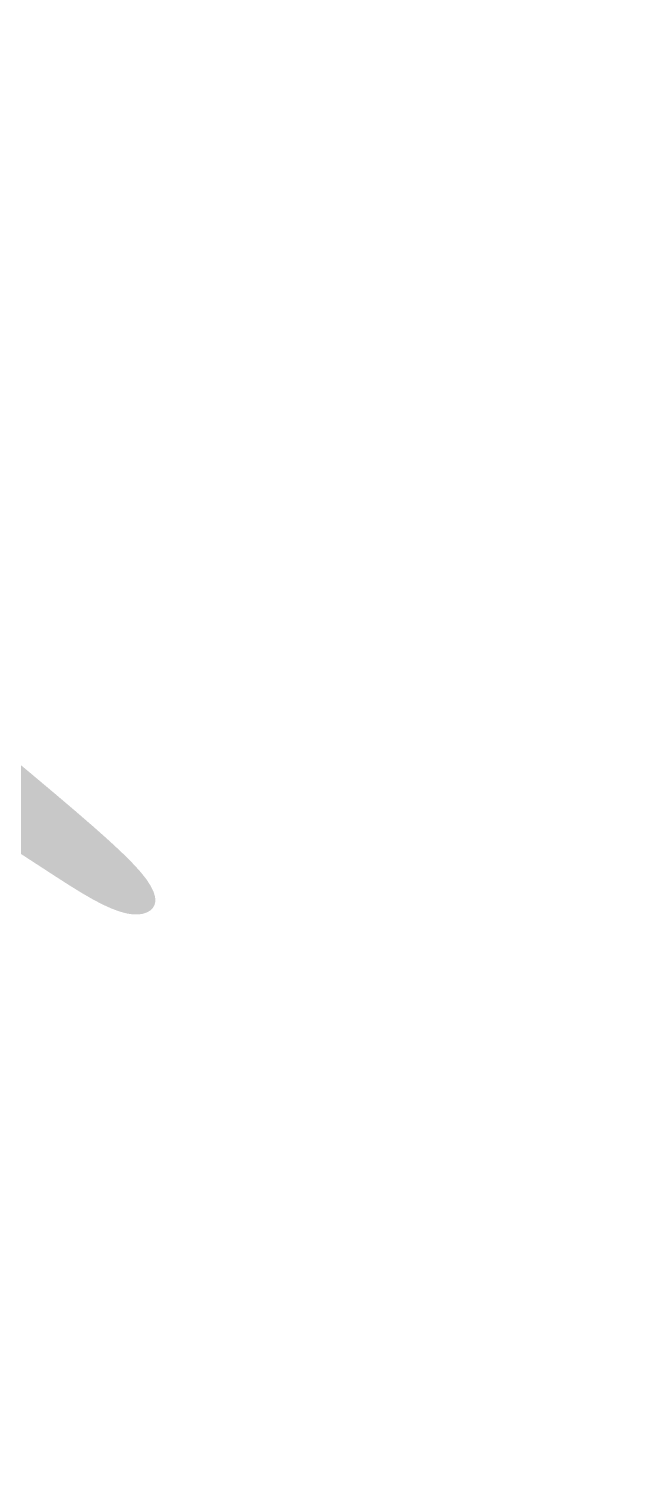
# Model space of a CAD drawing. Header units: millimetres. Extents: x -754 to 578, y -31 to 612.
# Drawn here: x -156.94 to -150.76, y 207.29 to 222.17 of the extents above; entities that cross this region are included whole.
import ezdxf

# ---------------------------------------------------------------- set-up
doc = ezdxf.new("R2010")
doc.units = ezdxf.units.MM
doc.layers.add('Images', color=7, linetype='Continuous')
doc.layers.add('magpiefill', color=3, linetype='Continuous')
picture_1 = doc.add_image_def('image11.jpg', size_in_pixel=(523, 700))

msp = doc.modelspace()

# ---------------------------------------------------------------- hatches: boundary and pattern name
at = {"layer": 'magpiefill'}
h = msp.add_hatch(color=253, dxfattribs=at)
h.dxf.hatch_style = 1
h.paths.add_polyline_path([(-158.1451418932653, 215.5734863353377), (-158.4909214250334, 215.8678822003701), (-158.8403918099103, 216.1695159581099), (-159.1877131004561, 216.474605213621), (-159.3803776500811, 216.6476418251584), (-159.3690035384372, 216.4555004635045), (-159.4137153772956, 216.3487943152483), (-159.5062339165949, 216.3151048773418), (-159.6382799062734, 216.342013646737), (-159.8015740962698, 216.417102120386), (-159.9878372365226, 216.5279517952411), (-160.1887900769704, 216.6621441682539), (-160.3961533675516, 216.8072607363769), (-160.6028953616313, 216.9532173591373), (-160.8069743262806, 217.0992673463655), (-161.0075960319971, 217.2469983704667), (-161.2039662492783, 217.3979981038468), (-161.3952907486219, 217.5538542189115), (-161.5807753005254, 217.7161543880663), (-161.7596256754865, 217.8864862837169), (-161.9310476440027, 218.0664375782688), (-162.094503933945, 218.256930524108), (-162.2504851026776, 218.4562256935407), (-162.3997386649385, 218.6619182388541), (-162.5430121354651, 218.8716033123345), (-162.6810530289953, 219.0828760662687), (-162.8146088602667, 219.2933316529435), (-162.9444271440171, 219.5005652246457), (-163.0712553949842, 219.7021719336621), (-163.1926337433297, 219.8938200296088), (-163.2932727809125, 220.0634701514232), (-163.3546757150153, 220.1971560353713), (-163.3583457529211, 220.28091141772), (-163.2857861019125, 220.3007700347359), (-163.1184999692723, 220.2427656226856), (-162.8379905622837, 220.0929319178357), (-162.4257610882295, 219.8373026564529), (-162.5122769174958, 219.9404804491405), (-162.8062908611932, 220.2920662357377), (-163.1009463713096, 220.6413469106459), (-163.3955229188605, 220.9834448369547), (-163.6892999748611, 221.3134823777534), (-163.9815570103273, 221.6265818961323), (-164.2715734962745, 221.917865755181), (-164.3215936480898, 221.8178755712616), (-164.0983988662447, 221.5390208414993), (-163.9868002424876, 221.2601661117369), (-164.2656243056537, 221.0212947967376), (-164.1079114226962, 220.7913830880393), (-163.9401349559635, 220.5447684902017), (-163.7647203485475, 220.2847176909981), (-163.5840930435395, 220.014497378202), (-163.4006784840309, 219.7373742395868), (-163.2169021131135, 219.4566149629263), (-163.0351893738786, 219.1754862359937), (-162.857965709418, 218.8972547465627), (-162.6870070433831, 218.6245610147136), (-162.5214912216672, 218.3575408897557), (-162.3599465707234, 218.0957040533059), (-162.3451092748096, 218.0717151448236), (-161.7989274893805, 217.5362712998385), (-161.3151406334175, 217.0603076313892), (-160.8863034750773, 216.6389292479979), (-160.504970782517, 216.2672412581879), (-160.1636973238932, 215.9403487704816), (-159.8550378673629, 215.6533568934023), (-159.571547181083, 215.4013707354723), (-159.3057800332104, 215.1794954052146), (-159.0514658775992, 214.9831031458998), (-158.8070329108934, 214.808634739789), (-158.5720840154343, 214.6527981038911), (-158.3462220735632, 214.5123011552147), (-158.1290499676214, 214.3838518107688), (-157.9201705799502, 214.2641579875621), (-157.7191867928909, 214.1499276026039), (-157.5257014887847, 214.0378685729023), (-157.3395005352758, 213.9255488042168), (-157.1611017412193, 213.8139761573075), (-156.9912059007735, 213.7050184816843), (-156.830513808096, 213.6005436268576), (-156.679726257345, 213.5024194423376), (-156.5395440426786, 213.4125137776346), (-156.4106679582547, 213.3326944822589), (-156.2937987982313, 213.2648294057204), (-156.1893726135989, 213.2103038698469), (-156.0967664826783, 213.1685730857341), (-156.0150927406225, 213.1386097367955), (-155.9434637225848, 213.1193865064442), (-155.8809917637183, 213.1098760780935), (-155.8267891991763, 213.1090511351566), (-155.779968364112, 213.1158843610467), (-155.7396415936785, 213.1293484391771), (-155.705318336811, 213.1486573162659), (-155.6780964975731, 213.1739899922506), (-155.6594710938098, 213.2057667303737), (-155.6509371433669, 213.2444077938775), (-155.6539896640897, 213.2903334460046), (-155.6701236738236, 213.3439639499974), (-155.700834190414, 213.4057195690982), (-155.7476162317065, 213.4760205665497), (-155.8120348969004, 213.5555751664245), (-155.8959356106119, 213.6462434361166), (-156.0012338788111, 213.7501734038508), (-156.1298452074685, 213.8695130978515), (-156.283685102554, 214.006410546343), (-156.464669070038, 214.1630137775499), (-156.6747126158906, 214.3414708196968), (-156.9157312460822, 214.5439297010079), (-157.1883478910144, 214.7715500458478), (-157.4880151788158, 215.0215378631403), (-157.8088931620461, 215.290110757949)])

# ---------------------------------------------------------------- pictures from other files: only their frames are drawn
at = {"layer": 'Images'}
image = msp.add_image(picture_1, insert=(-355.8175818121082, 1.13686837721616e-13), size_in_units=(221.90142857142854, 296.99999999999994), dxfattribs=at)
image.dxf.flags = 7

doc.saveas('drawing.dxf')
